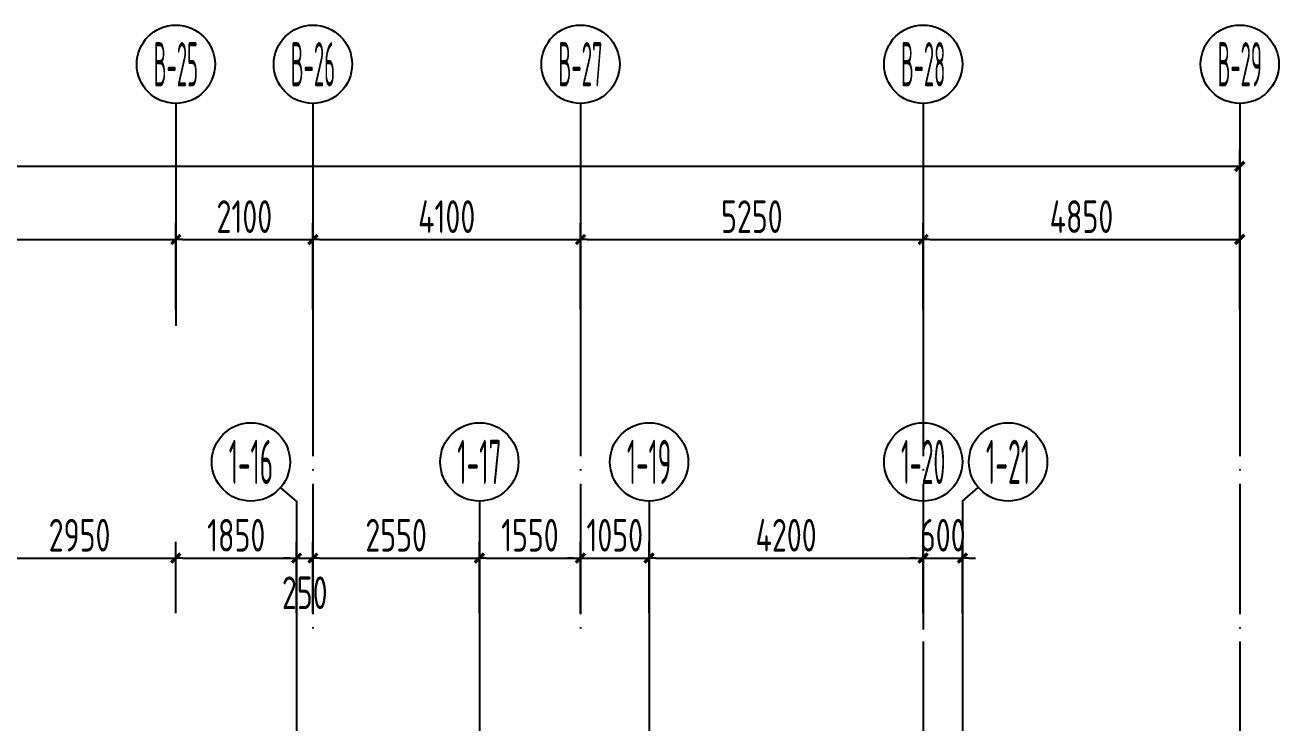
# Model space of a CAD drawing. Header units: millimetres. Extents: x 64473 to 386235, y 427387 to 703525.
# Drawn here: x 340436 to 359646, y 671735 to 682425 of the extents above; entities that cross this region are included whole.
import ezdxf
from ezdxf.enums import TextEntityAlignment as Align

# ---------------------------------------------------------------- set-up
doc = ezdxf.new("R2010")
doc.units = ezdxf.units.MM
doc.header["$LTSCALE"] = 100
doc.header["$PDMODE"] = 35
doc.header["$PDSIZE"] = 200
doc.linetypes.add('DOTE', pattern=[2.42, 2, -0.2, 0.02, -0.2])
for name, color, linetype in [('B-TEXT', 7, 'Continuous'), ('L-AXIS', 3, 'Continuous'), ('L-dote', 253, 'DOTE')]:
    doc.layers.add(name, color=color, linetype=linetype)
doc.styles.add('_TCH_AXIS', font='tssdeng.shx', dxfattribs={"width": 0.7, "bigfont": 'tssdchn.shx'})
doc.styles.add('COMPLEX', font='tssdeng.shx', dxfattribs={"width": 0.7, "bigfont": 'tssdchn.shx'})
doc.styles.add('TSSD_Dimension', font='Tssdeng.shx', dxfattribs={"width": 0.7, "bigfont": 'tssdchn.shx'})
doc.dimstyles.new('TSSD_100_100$0', dxfattribs={"dimtxt": 300, "dimasz": 100, "dimexe": 250, "dimexo": 250, "dimgap": 100, "dimtad": 1, "dimdec": 0, "dimzin": 0, "dimdsep": 46, "dimtxsty": 'TSSD_Dimension', "dimblk": '_tsdbk', "dimblk1": '_tsdbk', "dimblk2": '_tsdbk', "dimsah": 1, "dimcen": 0, "dimclrt": 7, "dimadec": 0, "dimazin": 0, "dimtfac": 1, "dimtdec": 0, "dimtix": 1, "dimtmove": 2, "dimatfit": 3, "dimldrblk": '_tsdbk', "dimfxl": 1, "dimtolj": 1, "dimtzin": 0, "dimarcsym": 0})

# ---------------------------------------------------------------- blocks, each defined once
blk = doc.blocks.new('_tsdbk')
blk.add_line((-1, 0), (0, 0))
at = {"const_width": 0.5}
blk.add_lwpolyline([(-0.7, -0.7), (0.7, 0.7)], dxfattribs=at)
blk = doc.blocks.new('*D61')
at = {"layer": 'Defpoints', "color": 0}
for p in [(359046, 680262), (196946, 678055), (359046, 678055)]:
    blk.add_point(p, dxfattribs=at)
at = {"layer": 'L-AXIS', "color": 0, "lineweight": -2}
for p, q in [((196946, 678305), (196946, 680512)), ((359046, 678305), (359046, 680512)), ((197046, 680262), (358946, 680262))]:
    blk.add_line(p, q, dxfattribs=at)
at = {"layer": 'L-AXIS', "color": 0, "lineweight": -2, "xscale": 100, "yscale": 100, "zscale": 100, "rotation": 180}
blk.add_blockref('_tsdbk', (196946, 680262), dxfattribs=at)
at = {"layer": 'L-AXIS', "color": 0, "lineweight": -2, "xscale": 100, "yscale": 100, "zscale": 100}
blk.add_blockref('_tsdbk', (359046, 680262), dxfattribs=at)
at = {"layer": 'L-AXIS', "color": 7, "insert": (250239, 680612), "char_height": 500, "attachment_point": 5, "style": 'TSSD_Dimension'}
blk.add_mtext('\\A1;162100', dxfattribs=at)
blk = doc.blocks.new('_AXISO')
blk.add_circle((0, 0), 0.5)
at = {"layer": 'B-TEXT', "style": 'COMPLEX', "width": 1.450893}
blk.add_attdef('A', text='', height=0.56, dxfattribs=at).set_placement((0.249375, -0.28), (0.749375, -0.28), align=Align.FIT)
blk = doc.blocks.new('*D682')
at = {"layer": 'Defpoints', "color": 0}
for p in [(354196, 674260), (349996, 673168), (354196, 673168)]:
    blk.add_point(p, dxfattribs=at)
at = {"layer": 'L-AXIS', "color": 0, "lineweight": -2}
for p, q in [((349996, 673418), (349996, 674510)), ((354196, 673418), (354196, 674510)), ((350096, 674260), (354096, 674260))]:
    blk.add_line(p, q, dxfattribs=at)
at = {"layer": 'L-AXIS', "color": 0, "lineweight": -2, "xscale": 100, "yscale": 100, "zscale": 100, "rotation": 180}
blk.add_blockref('_tsdbk', (349996, 674260), dxfattribs=at)
at = {"layer": 'L-AXIS', "color": 0, "lineweight": -2, "xscale": 100, "yscale": 100, "zscale": 100}
blk.add_blockref('_tsdbk', (354196, 674260), dxfattribs=at)
at = {"layer": 'L-AXIS', "color": 7, "insert": (352096, 674610), "char_height": 500, "attachment_point": 5, "style": 'TSSD_Dimension'}
blk.add_mtext('\\A1;4200', dxfattribs=at)
blk = doc.blocks.new('*D689')
at = {"layer": 'Defpoints', "color": 0}
for p in [(344596, 674260), (342746, 673168), (344596, 673168)]:
    blk.add_point(p, dxfattribs=at)
at = {"layer": 'L-AXIS', "color": 0, "lineweight": -2}
for p, q in [((342746, 673418), (342746, 674510)), ((344596, 673418), (344596, 674510)), ((342846, 674260), (344496, 674260))]:
    blk.add_line(p, q, dxfattribs=at)
at = {"layer": 'L-AXIS', "color": 0, "lineweight": -2, "xscale": 100, "yscale": 100, "zscale": 100, "rotation": 180}
blk.add_blockref('_tsdbk', (342746, 674260), dxfattribs=at)
at = {"layer": 'L-AXIS', "color": 0, "lineweight": -2, "xscale": 100, "yscale": 100, "zscale": 100}
blk.add_blockref('_tsdbk', (344596, 674260), dxfattribs=at)
at = {"layer": 'L-AXIS', "color": 7, "insert": (343671, 674610), "char_height": 500, "attachment_point": 5, "style": 'TSSD_Dimension'}
blk.add_mtext('\\A1;1850', dxfattribs=at)
blk = doc.blocks.new('*D690')
at = {"layer": 'Defpoints', "color": 0}
for p in [(342746, 674260), (339796, 673168), (342746, 673168)]:
    blk.add_point(p, dxfattribs=at)
at = {"layer": 'L-AXIS', "color": 0, "lineweight": -2}
for p, q in [((339796, 673418), (339796, 674510)), ((342746, 673418), (342746, 674510)), ((339896, 674260), (342646, 674260))]:
    blk.add_line(p, q, dxfattribs=at)
at = {"layer": 'L-AXIS', "color": 0, "lineweight": -2, "xscale": 100, "yscale": 100, "zscale": 100, "rotation": 180}
blk.add_blockref('_tsdbk', (339796, 674260), dxfattribs=at)
at = {"layer": 'L-AXIS', "color": 0, "lineweight": -2, "xscale": 100, "yscale": 100, "zscale": 100}
blk.add_blockref('_tsdbk', (342746, 674260), dxfattribs=at)
at = {"layer": 'L-AXIS', "color": 7, "insert": (341271, 674610), "char_height": 500, "attachment_point": 5, "style": 'TSSD_Dimension'}
blk.add_mtext('\\A1;2950', dxfattribs=at)
blk = doc.blocks.new('*D692')
at = {"layer": 'Defpoints', "color": 0}
for p in [(348946, 674260), (347396, 673168), (348946, 673168)]:
    blk.add_point(p, dxfattribs=at)
at = {"layer": 'L-AXIS', "color": 0, "lineweight": -2}
for p, q in [((347396, 673418), (347396, 674510)), ((348946, 673418), (348946, 674510)), ((347496, 674260), (348846, 674260))]:
    blk.add_line(p, q, dxfattribs=at)
at = {"layer": 'L-AXIS', "color": 0, "lineweight": -2, "xscale": 100, "yscale": 100, "zscale": 100, "rotation": 180}
blk.add_blockref('_tsdbk', (347396, 674260), dxfattribs=at)
at = {"layer": 'L-AXIS', "color": 0, "lineweight": -2, "xscale": 100, "yscale": 100, "zscale": 100}
blk.add_blockref('_tsdbk', (348946, 674260), dxfattribs=at)
at = {"layer": 'L-AXIS', "color": 7, "insert": (348171, 674610), "char_height": 500, "attachment_point": 5, "style": 'TSSD_Dimension'}
blk.add_mtext('\\A1;1550', dxfattribs=at)
blk = doc.blocks.new('*D693')
at = {"layer": 'Defpoints', "color": 0}
for p in [(347396, 674260), (344846, 673168), (347396, 673168)]:
    blk.add_point(p, dxfattribs=at)
at = {"layer": 'L-AXIS', "color": 0, "lineweight": -2}
for p, q in [((344846, 673418), (344846, 674510)), ((347396, 673418), (347396, 674510)), ((344946, 674260), (347296, 674260))]:
    blk.add_line(p, q, dxfattribs=at)
at = {"layer": 'L-AXIS', "color": 0, "lineweight": -2, "xscale": 100, "yscale": 100, "zscale": 100, "rotation": 180}
blk.add_blockref('_tsdbk', (344846, 674260), dxfattribs=at)
at = {"layer": 'L-AXIS', "color": 0, "lineweight": -2, "xscale": 100, "yscale": 100, "zscale": 100}
blk.add_blockref('_tsdbk', (347396, 674260), dxfattribs=at)
at = {"layer": 'L-AXIS', "color": 7, "insert": (346121, 674610), "char_height": 500, "attachment_point": 5, "style": 'TSSD_Dimension'}
blk.add_mtext('\\A1;2550', dxfattribs=at)
blk = doc.blocks.new('*D694')
at = {"layer": 'Defpoints', "color": 0}
for p in [(344846, 674260), (344596, 673168), (344846, 673168)]:
    blk.add_point(p, dxfattribs=at)
at = {"layer": 'L-AXIS', "color": 0, "lineweight": -2}
for p, q in [((344596, 673418), (344596, 674510)), ((344846, 673418), (344846, 674510)), ((344496, 674260), (344396, 674260)), ((344596, 674260), (344846, 674260)), ((344946, 674260), (345046, 674260))]:
    blk.add_line(p, q, dxfattribs=at)
at = {"layer": 'L-AXIS', "color": 0, "lineweight": -2, "xscale": 100, "yscale": 100, "zscale": 100}
blk.add_blockref('_tsdbk', (344596, 674260), dxfattribs=at)
at = {"layer": 'L-AXIS', "color": 0, "lineweight": -2, "xscale": 100, "yscale": 100, "zscale": 100, "rotation": 180}
blk.add_blockref('_tsdbk', (344846, 674260), dxfattribs=at)
at = {"layer": 'L-AXIS', "color": 7, "insert": (344721, 673729), "char_height": 500, "attachment_point": 5, "style": 'TSSD_Dimension'}
blk.add_mtext('\\A1;250', dxfattribs=at)
blk = doc.blocks.new('*D695')
at = {"layer": 'Defpoints', "color": 0}
for p in [(349996, 674260), (348946, 673168), (349996, 673168)]:
    blk.add_point(p, dxfattribs=at)
at = {"layer": 'L-AXIS', "color": 0, "lineweight": -2}
for p, q in [((348946, 673418), (348946, 674510)), ((349996, 673418), (349996, 674510)), ((348846, 674260), (348746, 674260)), ((348946, 674260), (349996, 674260)), ((350096, 674260), (350196, 674260))]:
    blk.add_line(p, q, dxfattribs=at)
at = {"layer": 'L-AXIS', "color": 0, "lineweight": -2, "xscale": 100, "yscale": 100, "zscale": 100}
blk.add_blockref('_tsdbk', (348946, 674260), dxfattribs=at)
at = {"layer": 'L-AXIS', "color": 0, "lineweight": -2, "xscale": 100, "yscale": 100, "zscale": 100, "rotation": 180}
blk.add_blockref('_tsdbk', (349996, 674260), dxfattribs=at)
at = {"layer": 'L-AXIS', "color": 7, "insert": (349471, 674610), "char_height": 500, "attachment_point": 5, "style": 'TSSD_Dimension'}
blk.add_mtext('\\A1;1050', dxfattribs=at)
blk = doc.blocks.new('*D697')
at = {"layer": 'Defpoints', "color": 0}
for p in [(354796, 674260), (354196, 673168), (354796, 673168)]:
    blk.add_point(p, dxfattribs=at)
at = {"layer": 'L-AXIS', "color": 0, "lineweight": -2}
for p, q in [((354196, 673418), (354196, 674510)), ((354796, 673418), (354796, 674510)), ((354096, 674260), (353996, 674260)), ((354196, 674260), (354796, 674260)), ((354896, 674260), (354996, 674260))]:
    blk.add_line(p, q, dxfattribs=at)
at = {"layer": 'L-AXIS', "color": 0, "lineweight": -2, "xscale": 100, "yscale": 100, "zscale": 100}
blk.add_blockref('_tsdbk', (354196, 674260), dxfattribs=at)
at = {"layer": 'L-AXIS', "color": 0, "lineweight": -2, "xscale": 100, "yscale": 100, "zscale": 100, "rotation": 180}
blk.add_blockref('_tsdbk', (354796, 674260), dxfattribs=at)
at = {"layer": 'L-AXIS', "color": 7, "insert": (354496, 674610), "char_height": 500, "attachment_point": 5, "style": 'TSSD_Dimension'}
blk.add_mtext('\\A1;600', dxfattribs=at)
blk = doc.blocks.new('*D698')
at = {"layer": 'Defpoints', "color": 0}
for p in [(354196, 679141), (348946, 677820), (354196, 677820)]:
    blk.add_point(p, dxfattribs=at)
at = {"layer": 'L-AXIS', "color": 0, "lineweight": -2}
for p, q in [((348946, 678070), (348946, 679391)), ((354196, 678070), (354196, 679391)), ((349046, 679141), (354096, 679141))]:
    blk.add_line(p, q, dxfattribs=at)
at = {"layer": 'L-AXIS', "color": 0, "lineweight": -2, "xscale": 100, "yscale": 100, "zscale": 100, "rotation": 180}
blk.add_blockref('_tsdbk', (348946, 679141), dxfattribs=at)
at = {"layer": 'L-AXIS', "color": 0, "lineweight": -2, "xscale": 100, "yscale": 100, "zscale": 100}
blk.add_blockref('_tsdbk', (354196, 679141), dxfattribs=at)
at = {"layer": 'L-AXIS', "color": 7, "insert": (351571, 679491), "char_height": 500, "attachment_point": 5, "style": 'TSSD_Dimension'}
blk.add_mtext('\\A1;5250', dxfattribs=at)
blk = doc.blocks.new('*D699')
at = {"layer": 'Defpoints', "color": 0}
for p in [(344846, 679141), (342746, 677820), (344846, 677820)]:
    blk.add_point(p, dxfattribs=at)
at = {"layer": 'L-AXIS', "color": 0, "lineweight": -2}
for p, q in [((342746, 678070), (342746, 679391)), ((344846, 678070), (344846, 679391)), ((342846, 679141), (344746, 679141))]:
    blk.add_line(p, q, dxfattribs=at)
at = {"layer": 'L-AXIS', "color": 0, "lineweight": -2, "xscale": 100, "yscale": 100, "zscale": 100, "rotation": 180}
blk.add_blockref('_tsdbk', (342746, 679141), dxfattribs=at)
at = {"layer": 'L-AXIS', "color": 0, "lineweight": -2, "xscale": 100, "yscale": 100, "zscale": 100}
blk.add_blockref('_tsdbk', (344846, 679141), dxfattribs=at)
at = {"layer": 'L-AXIS', "color": 7, "insert": (343796, 679491), "char_height": 500, "attachment_point": 5, "style": 'TSSD_Dimension'}
blk.add_mtext('\\A1;2100', dxfattribs=at)
blk = doc.blocks.new('*D700')
at = {"layer": 'Defpoints', "color": 0}
for p in [(342746, 679141), (336846, 677820), (342746, 677820)]:
    blk.add_point(p, dxfattribs=at)
at = {"layer": 'L-AXIS', "color": 0, "lineweight": -2}
for p, q in [((336846, 678070), (336846, 679391)), ((342746, 678070), (342746, 679391)), ((336946, 679141), (342646, 679141))]:
    blk.add_line(p, q, dxfattribs=at)
at = {"layer": 'L-AXIS', "color": 0, "lineweight": -2, "xscale": 100, "yscale": 100, "zscale": 100, "rotation": 180}
blk.add_blockref('_tsdbk', (336846, 679141), dxfattribs=at)
at = {"layer": 'L-AXIS', "color": 0, "lineweight": -2, "xscale": 100, "yscale": 100, "zscale": 100}
blk.add_blockref('_tsdbk', (342746, 679141), dxfattribs=at)
at = {"layer": 'L-AXIS', "color": 7, "insert": (339796, 679491), "char_height": 500, "attachment_point": 5, "style": 'TSSD_Dimension'}
blk.add_mtext('\\A1;5900', dxfattribs=at)
blk = doc.blocks.new('*D701')
at = {"layer": 'Defpoints', "color": 0}
for p in [(348946, 679141), (344846, 677820), (348946, 677820)]:
    blk.add_point(p, dxfattribs=at)
at = {"layer": 'L-AXIS', "color": 0, "lineweight": -2}
for p, q in [((344846, 678070), (344846, 679391)), ((348946, 678070), (348946, 679391)), ((344946, 679141), (348846, 679141))]:
    blk.add_line(p, q, dxfattribs=at)
at = {"layer": 'L-AXIS', "color": 0, "lineweight": -2, "xscale": 100, "yscale": 100, "zscale": 100, "rotation": 180}
blk.add_blockref('_tsdbk', (344846, 679141), dxfattribs=at)
at = {"layer": 'L-AXIS', "color": 0, "lineweight": -2, "xscale": 100, "yscale": 100, "zscale": 100}
blk.add_blockref('_tsdbk', (348946, 679141), dxfattribs=at)
at = {"layer": 'L-AXIS', "color": 7, "insert": (346896, 679491), "char_height": 500, "attachment_point": 5, "style": 'TSSD_Dimension'}
blk.add_mtext('\\A1;4100', dxfattribs=at)
blk = doc.blocks.new('*D702')
at = {"layer": 'Defpoints', "color": 0}
for p in [(359046, 679141), (354196, 677820), (359046, 677820)]:
    blk.add_point(p, dxfattribs=at)
at = {"layer": 'L-AXIS', "color": 0, "lineweight": -2}
for p, q in [((354196, 678070), (354196, 679391)), ((359046, 678070), (359046, 679391)), ((354296, 679141), (358946, 679141))]:
    blk.add_line(p, q, dxfattribs=at)
at = {"layer": 'L-AXIS', "color": 0, "lineweight": -2, "xscale": 100, "yscale": 100, "zscale": 100, "rotation": 180}
blk.add_blockref('_tsdbk', (354196, 679141), dxfattribs=at)
at = {"layer": 'L-AXIS', "color": 0, "lineweight": -2, "xscale": 100, "yscale": 100, "zscale": 100}
blk.add_blockref('_tsdbk', (359046, 679141), dxfattribs=at)
at = {"layer": 'L-AXIS', "color": 7, "insert": (356621, 679491), "char_height": 500, "attachment_point": 5, "style": 'TSSD_Dimension'}
blk.add_mtext('\\A1;4850', dxfattribs=at)

msp = doc.modelspace()

# ---------------------------------------------------------------- linework, layer by layer
at = {"layer": 'L-AXIS'}
for p, q in [((342746.5, 681225.4), (342746.5, 677819.9)), ((342746.5, 681225.4), (342746.5, 677819.9)), ((342746.5, 681225.4), (342746.5, 677819.9)), ((344846.5, 681225.4), (344846.5, 677819.9)), ((344846.5, 681225.4), (344846.5, 677819.9)), ((344846.5, 681225.4), (344846.5, 677819.9)), ((348946.5, 681225.4), (348946.5, 677819.9)), ((348946.5, 681225.4), (348946.5, 677819.9)), ((348946.5, 681225.4), (348946.5, 677819.9)), ((354196.5, 681225.4), (354196.5, 677819.9)), ((354196.5, 681225.4), (354196.5, 677819.9)), ((354196.5, 681225.4), (354196.5, 677819.9)), ((359046.5, 681225.4), (359046.5, 677819.9)), ((359046.5, 681225.4), (359046.5, 677819.9)), ((359046.5, 681225.4), (359046.5, 677819.9)), ((344596.5, 675133), (344352, 675342.6)), ((354796.5, 675133), (355040.9, 675342.6)), ((344596.5, 675133), (344596.5, 673167.5)), ((347396.5, 675133), (347396.5, 673167.5)), ((349996.5, 675133), (349996.5, 673167.5)), ((354196.5, 675133), (354196.5, 673167.5)), ((354796.5, 675133), (354796.5, 673167.5))]:
    msp.add_line(p, q, dxfattribs=at)
at = {"layer": 'L-dote', "ltscale": 10}
for p, q in [((344846.5, 677819.9), (344846.5, 673167.5)), ((348946.5, 677819.9), (348946.5, 672984.8)), ((354196.5, 677819.9), (354196.5, 634994.7)), ((359046.5, 677819.9), (359046.5, 634744.7)), ((344596.5, 673167.5), (344596.5, 649444.7)), ((347396.5, 673167.5), (347396.5, 665544.7)), ((349996.5, 673167.5), (349996.5, 664144.7)), ((354796.5, 673167.5), (354796.5, 664144.7))]:
    msp.add_line(p, q, dxfattribs=at)

# ---------------------------------------------------------------- block references
at = {"layer": 'L-AXIS'}
ref = msp.add_blockref('_AXISO', (342746.5, 681825.4), dxfattribs=dict(at, xscale=1199.999999999997, yscale=1200, zscale=1200, rotation=359.9996457873818))
ref.add_attrib('A', 'B-25', dxfattribs={"color": 7, "height": 678.82, "rotation": 359.99965, "style": '_TCH_AXIS', "width": 0.256098}).set_placement((342407.1, 681486), (343085.9, 681486), align=Align.FIT)
ref = msp.add_blockref('_AXISO', (344846.5, 681825.4), dxfattribs=dict(at, xscale=1199.999999999997, yscale=1200, zscale=1200, rotation=359.9996457873818))
ref.add_attrib('A', 'B-26', dxfattribs={"color": 7, "height": 678.82, "rotation": 359.99965, "style": '_TCH_AXIS', "width": 0.256098}).set_placement((344507.1, 681486), (345185.9, 681486), align=Align.FIT)
ref = msp.add_blockref('_AXISO', (348946.5, 681825.4), dxfattribs=dict(at, xscale=1199.999999999997, yscale=1200, zscale=1200, rotation=359.9996457873818))
ref.add_attrib('A', 'B-27', dxfattribs={"color": 7, "height": 678.82, "rotation": 359.99965, "style": '_TCH_AXIS', "width": 0.256098}).set_placement((348607.1, 681486), (349285.9, 681486), align=Align.FIT)
ref = msp.add_blockref('_AXISO', (354196.5, 681825.4), dxfattribs=dict(at, xscale=1199.999999999997, yscale=1200, zscale=1200, rotation=359.9996457873818))
ref.add_attrib('A', 'B-28', dxfattribs={"color": 7, "height": 678.82, "rotation": 359.99965, "style": '_TCH_AXIS', "width": 0.256098}).set_placement((353857.1, 681486), (354535.9, 681486), align=Align.FIT)
ref = msp.add_blockref('_AXISO', (359046.5, 681825.4), dxfattribs=dict(at, xscale=1199.999999999997, yscale=1200, zscale=1200, rotation=359.9996457873818))
ref.add_attrib('A', 'B-29', dxfattribs={"color": 7, "height": 678.82, "rotation": 359.99965, "style": '_TCH_AXIS', "width": 0.256098}).set_placement((358707.1, 681486), (359385.9, 681486), align=Align.FIT)
ref = msp.add_blockref('_AXISO', (343896.5, 675733), dxfattribs=dict(at, xscale=1199.999999999997, yscale=1200, zscale=1200, rotation=359.9996457873818))
ref.add_attrib('A', '1-16', dxfattribs={"color": 7, "height": 678.82, "rotation": 359.99965, "style": '_TCH_AXIS', "width": 0.3}).set_placement((343557.1, 675393.6), (344235.9, 675393.6), align=Align.FIT)
ref = msp.add_blockref('_AXISO', (347396.5, 675733), dxfattribs=dict(at, xscale=1199.999999999997, yscale=1200, zscale=1200, rotation=359.9996457873818))
ref.add_attrib('A', '1-17', dxfattribs={"color": 7, "height": 678.82, "rotation": 359.99965, "style": '_TCH_AXIS', "width": 0.3}).set_placement((347057.1, 675393.6), (347735.9, 675393.6), align=Align.FIT)
ref = msp.add_blockref('_AXISO', (349996.5, 675733), dxfattribs=dict(at, xscale=1199.999999999997, yscale=1200, zscale=1200, rotation=359.9996457873818))
ref.add_attrib('A', '1-19', dxfattribs={"color": 7, "height": 678.82, "rotation": 359.99965, "style": '_TCH_AXIS', "width": 0.3}).set_placement((349657.1, 675393.6), (350335.9, 675393.6), align=Align.FIT)
ref = msp.add_blockref('_AXISO', (354196.5, 675733), dxfattribs=dict(at, xscale=1199.999999999997, yscale=1200, zscale=1200, rotation=359.9996457873818))
ref.add_attrib('A', '1-20', dxfattribs={"color": 7, "height": 678.82, "rotation": 359.99965, "style": '_TCH_AXIS', "width": 0.28}).set_placement((353857.1, 675393.6), (354535.9, 675393.6), align=Align.FIT)
ref = msp.add_blockref('_AXISO', (355496.5, 675733), dxfattribs=dict(at, xscale=1199.999999999997, yscale=1200, zscale=1200, rotation=359.9996457873818))
ref.add_attrib('A', '1-21', dxfattribs={"color": 7, "height": 678.82, "rotation": 359.99965, "style": '_TCH_AXIS', "width": 0.3}).set_placement((355157.1, 675393.6), (355835.9, 675393.6), align=Align.FIT)

# ---------------------------------------------------------------- dimensions: what is measured, and where the dimension line sits
for base, p1, p2, picture, middle in [((359046.5, 680262.3), (196946.5, 678055.1), (359046.5, 678055.1), '*D61', (250239, 680612.3)), ((344846.5, 674260), (344596.5, 673167.5), (344846.5, 673167.5), '*D694', (344721.5, 673729))]:
    dim = msp.add_linear_dim(base=base, p1=p1, p2=p2, dimstyle='TSSD_100_100$0', override={"dimtxt": 500}, dxfattribs=at)
    dim.commit()
    dim.dimension.update_dxf_attribs({"geometry": picture, "text_midpoint": middle, "dimtype": 160})
for base, p1, p2, picture, middle in [((342746.5, 679141.4), (336846.5, 677819.9), (342746.5, 677819.9), '*D700', (339796.5, 679491.4)), ((344846.5, 679141.4), (342746.5, 677819.9), (344846.5, 677819.9), '*D699', (343796.5, 679491.4)), ((348946.5, 679141.4), (344846.5, 677819.9), (348946.5, 677819.9), '*D701', (346896.5, 679491.4)), ((354196.5, 679141.4), (348946.5, 677819.9), (354196.5, 677819.9), '*D698', (351571.5, 679491.4)), ((359046.5, 679141.4), (354196.5, 677819.9), (359046.5, 677819.9), '*D702', (356621.5, 679491.4)), ((342746.5, 674260), (339796.5, 673167.5), (342746.5, 673167.5), '*D690', (341271.5, 674610)), ((344596.5, 674260), (342746.5, 673167.5), (344596.5, 673167.5), '*D689', (343671.5, 674610)), ((347396.5, 674260), (344846.5, 673167.5), (347396.5, 673167.5), '*D693', (346121.5, 674610)), ((348946.5, 674260), (347396.5, 673167.5), (348946.5, 673167.5), '*D692', (348171.5, 674610)), ((349996.5, 674260), (348946.5, 673167.5), (349996.5, 673167.5), '*D695', (349471.5, 674610)), ((354196.5, 674260), (349996.5, 673167.5), (354196.5, 673167.5), '*D682', (352096.5, 674610)), ((354796.5, 674260), (354196.5, 673167.5), (354796.5, 673167.5), '*D697', (354496.5, 674610))]:
    dim = msp.add_linear_dim(base=base, p1=p1, p2=p2, dimstyle='TSSD_100_100$0', override={"dimtxt": 500}, dxfattribs=at)
    dim.commit()
    dim.dimension.update_dxf_attribs({"geometry": picture, "text_midpoint": middle})

doc.saveas('drawing.dxf')
